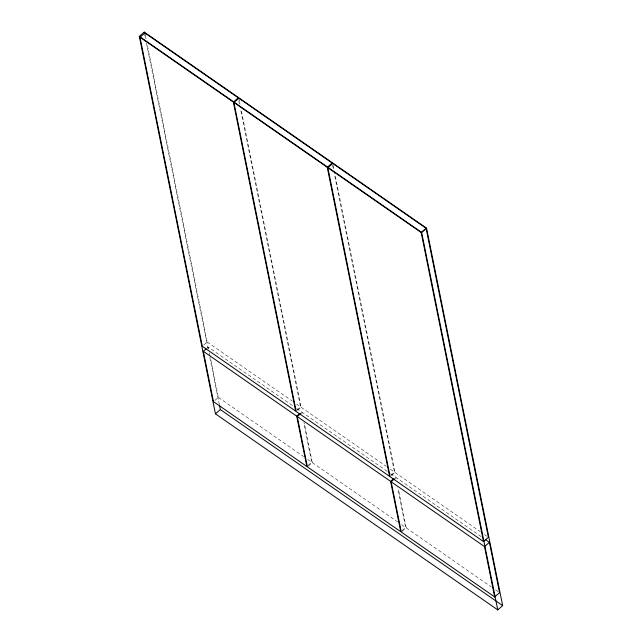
<?xml version="1.0" encoding="UTF-8"?>
<svg xmlns="http://www.w3.org/2000/svg" width="642" height="642" viewBox="0 0 642 642"><rect width="100%" height="100%" fill="white"/><g stroke="black" fill="none" stroke-linecap="round" stroke-linejoin="round"><path stroke-width="0.48" stroke-dasharray="3.21 2.41" d="M203.715 345.059L207.214 342.025L147.082 43.784M206.828 348.269L208.233 347.057L292.575 405.632M214.877 400.423L218.376 397.39L210.375 357.706M297.061 409.893L300.568 406.859L240.429 108.618M297.631 410.286L301.13 407.253L240.999 109.012M308.224 465.257L311.731 462.224L303.73 422.54M308.088 466.261L312.293 462.609L304.292 422.926M390.978 475.12L394.485 472.087L334.153 172.867M391.548 475.513L395.047 472.472L334.915 174.239M402.141 530.485L405.648 527.443L397.647 487.759M402.004 531.488L406.209 527.836L398.409 489.124M207.214 342.025L292.383 401.17M296.476 404.011L300.568 406.859M301.13 407.253L386.299 466.397M390.392 469.238L394.485 472.087M395.047 472.472L480.216 531.624M484.309 534.465L487.583 536.744M296.668 408.481L301.579 411.891L301.973 413.825M387.311 471.429L302.149 412.284L302.735 415.189M390.585 473.7L395.496 477.118L395.889 479.052M481.227 536.656L396.066 477.512L396.451 479.446M218.376 397.39L303.546 456.534M307.638 459.375L311.731 462.224M312.293 462.609L397.462 521.761M401.555 524.602L405.648 527.443M406.209 527.836L491.379 586.989M495.472 589.829L498.746 592.101M333.134 165.411L334.121 170.315M332.572 165.018L333.358 168.942M238.824 98.218L240.012 104.108M238.848 100.77L239.643 104.694M144.907 32.999L146.095 38.881M208.233 347.057L208.618 348.991M209.404 352.859L210.183 356.735M144.835 35.045L145.63 38.977M146.416 42.91L208.064 348.63M209.846 357.474L219.363 404.661"/><path stroke-width="0.96" d="M139.33 36.353L144.241 32.1L426.553 228.167L502.67 605.647L497.759 609.9L215.447 413.833L139.33 36.353L421.65 232.42L497.759 609.9M139.996 37.252L144.907 32.999L238.254 97.833L233.351 102.086L295.665 411.113L202.31 346.279L139.996 37.252L233.351 102.086M233.913 102.471L238.824 98.218L332.171 163.052L327.268 167.305L389.582 476.34L296.227 411.506L233.913 102.471L327.268 167.305M327.837 167.698L332.741 163.445L426.087 228.279L488.401 537.306L483.498 541.559L390.143 476.725L327.837 167.698L421.184 232.532L483.498 541.559M203.329 351.31L296.676 416.144L306.828 466.477L213.473 401.643L203.329 351.31L206.13 348.879M421.184 232.532L426.087 228.279M421.65 232.42L426.553 228.167M215.447 413.833L220.35 409.58L219.556 405.648M296.676 416.144L299.477 413.713M297.246 416.538L390.593 481.372L400.744 531.696L307.39 466.862L297.246 416.538L300.745 413.496M390.593 481.372L394.1 478.33M485.32 539.497L489.413 542.346L499.564 592.67L494.661 596.924L401.306 532.09L391.163 481.765L393.963 479.333M494.661 596.924L484.509 546.599L489.413 542.346M391.163 481.765L484.509 546.599M220.35 409.58L502.67 605.647M144.241 32.1L144.635 34.066"/></g></svg>
